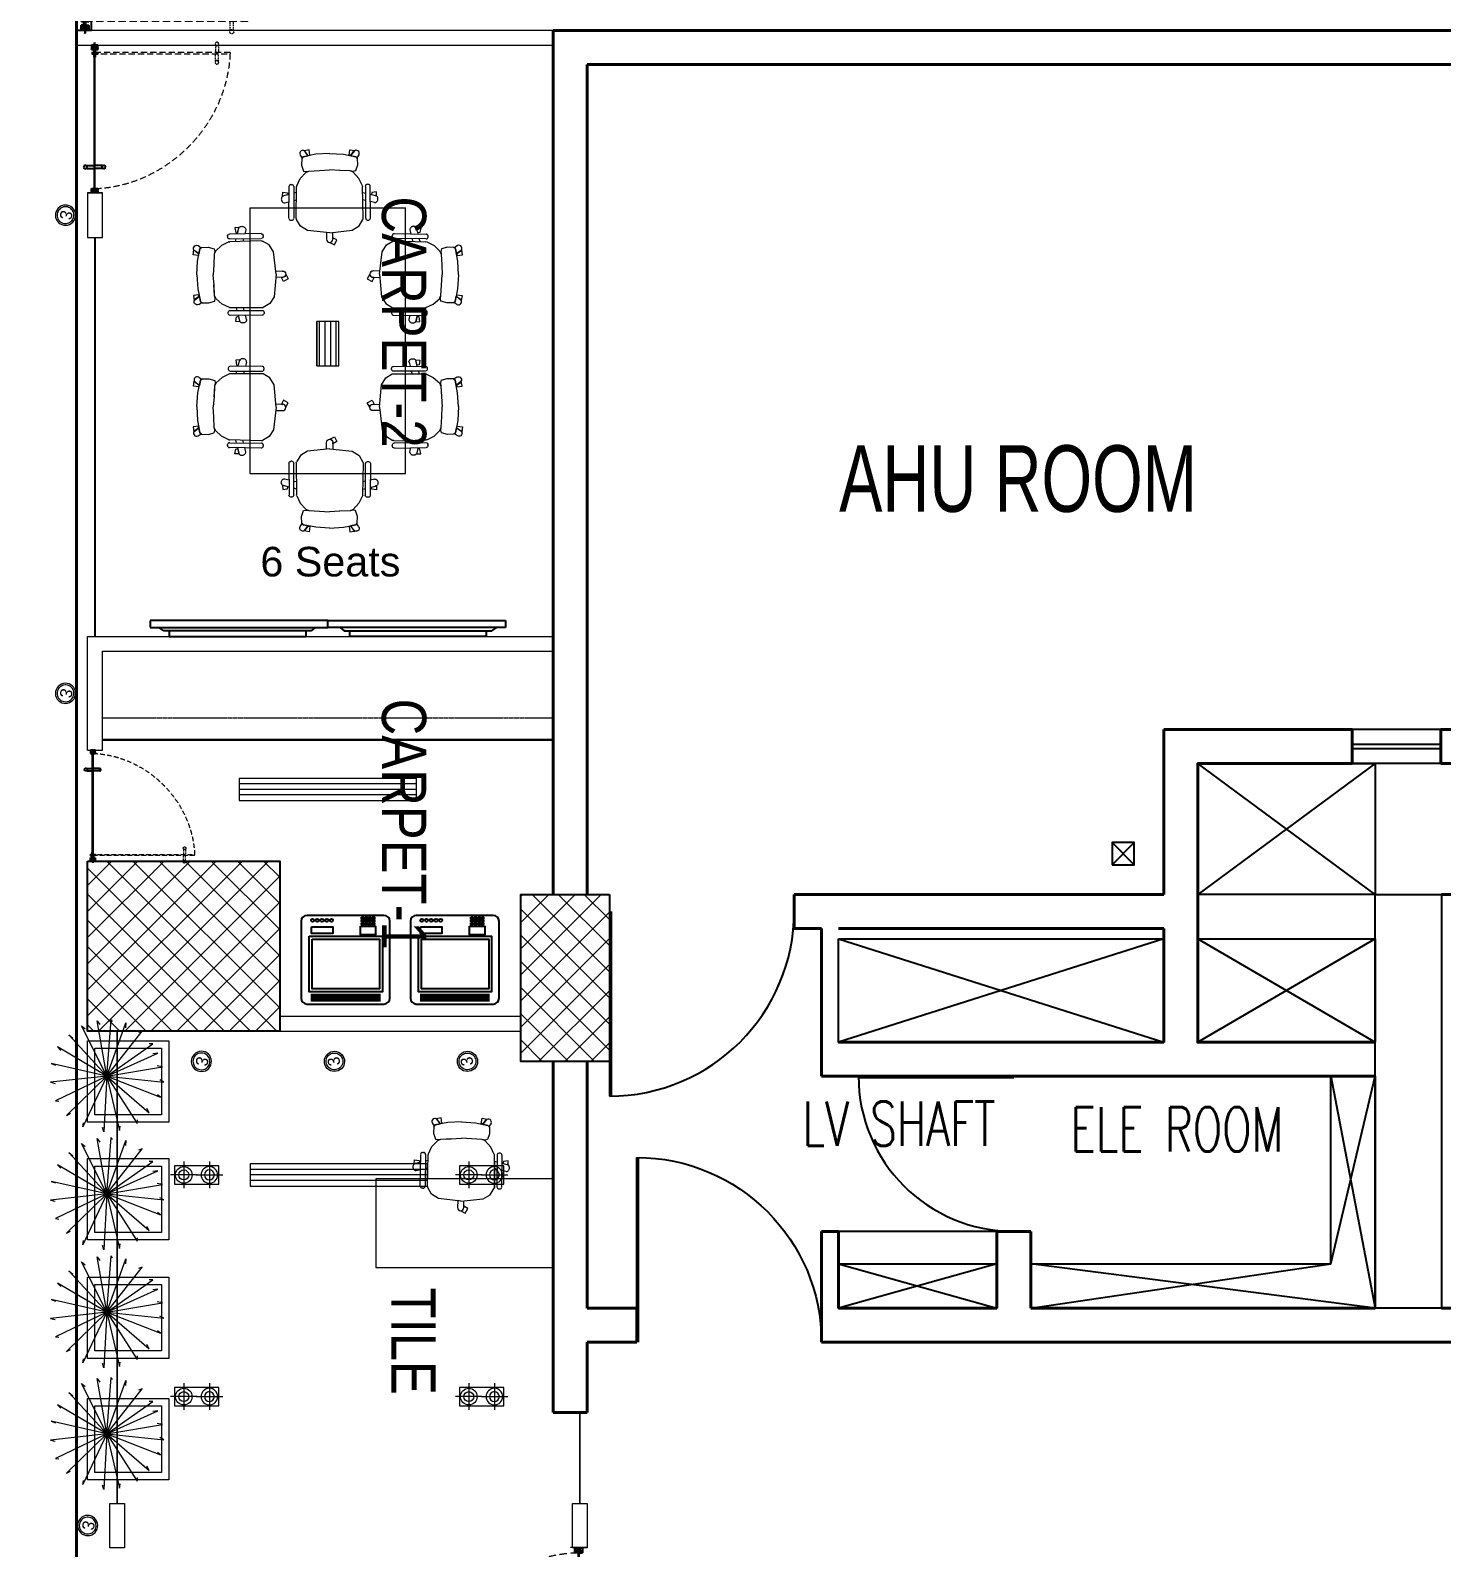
# Model space of a CAD drawing. Header units: millimetres. Extents: x 363738 to 753707, y -231656 to 1353648.
# Drawn here: x 363738 to 373285, y 1330856 to 1341121 of the extents above; entities that cross this region are included whole.
import ezdxf

# ---------------------------------------------------------------- set-up
doc = ezdxf.new("R2010")
doc.units = ezdxf.units.MM
doc.header["$LTSCALE"] = 35
doc.header["$MEASUREMENT"] = 0
doc.linetypes.add('DASHED2', pattern=[0.375, 0.25, -0.125])
doc.linetypes.add('HIDDEN', pattern=[0.375, 0.25, -0.125])
for name, color, linetype in [('2', 7, 'Continuous'), ('A-COLS', 4, 'Continuous'), ('A-DOOR', 7, 'Continuous'), ('A-SHAFT', 1, 'Continuous'), ('A-TEXT-600', 7, 'Continuous'), ('A_Louvers', 16, 'Continuous'), ('AV', 3, 'Continuous'), ('LINE', 4, 'Continuous'), ('NAREA', 220, 'Continuous'), ('NAREAOFF', 230, 'Continuous')]:
    doc.layers.add(name, color=color, linetype=linetype)
for name, color, linetype, lineweight in [('A-WALL', 7, 'Continuous', 40), ('ac grill', 6, 'Continuous', 15), ('COL HATCH', 8, 'Continuous', 13), ('DIM', 221, 'Continuous', 9), ('FINISH - WALLPAPER', 230, 'Continuous', 5), ('FLOORING', 116, 'Continuous', 5), ('I-Case', 5, 'Continuous', 30), ('I-Case-Ovhd', 6, 'DASHED2', 15), ('I-CEIL-light', 150, 'Continuous', 0), ('I-Door', 30, 'Continuous', 15), ('I-Furn-Cust', 1, 'Continuous', 25), ('I-Furn-Modl', 1, 'Continuous', 5), ('I-Part-Glaz', 6, 'Continuous', 20), ('I-Part-Gyps', 5, 'Continuous', 15), ('LIGHTS', 150, 'Continuous', 0), ('tree', 92, 'Continuous', 5)]:
    doc.layers.add(name, color=color, linetype=linetype, lineweight=lineweight)
doc.styles.add('300_simplex', font='simplex.shx', dxfattribs={"width": 0.7, "height": 300})
doc.styles.add('450_arial', font='ARIALUNI.TTF', dxfattribs={"width": 0.7, "height": 48})
doc.styles.add('dim-verdana', font='arial.ttf', dxfattribs={"height": 130})
doc.styles.add('Style-Arial', font='arial.ttf')
pattern_1 = [(45, (355874.95, 1326026.37), (-88.3883, 88.3883), []), (135, (355874.95, 1326026.37), (-88.3883, -88.3883), [])]

# ---------------------------------------------------------------- blocks, each defined once
blk = doc.blocks.new('DOOR')
for p, q in [((-0.01, 0), (-0.01, 0.9999)), ((0, 0), (0, 1))]:
    blk.add_line(p, q)
blk.add_arc((0, 0), 1, 90, 180)
blk = doc.blocks.new('chair')
for p, q in [((-13643, 72166), (-13543, 72281)), ((-13543, 72281), (-13492, 72303)), ((-13492, 72303), (-13441, 72299)), ((-13434, 72297), (-13259, 72170)), ((-13427, 72327), (-13423, 72333)), ((-13248, 72185), (-13423, 72309)), ((-13404, 72336), (-13229, 72211)), ((-13303, 72298), (-13313, 72271)), ((-13273, 72243), (-13260, 72278)), ((-13270, 72249), (-13257, 72284)), ((-13235, 72267), (-13258, 72244)), ((-13257, 72284), (-13235, 72267)), ((-13697, 72203), (-13728, 72188)), ((-13728, 72188), (-13711, 72155)), ((-13643, 72166), (-13717, 72033)), ((-13711, 72155), (-13684, 72169)), ((-13691, 72175), (-13654, 72148)), ((-13684, 72169), (-13691, 72175)), ((-13629, 72182), (-13666, 72209)), ((-13643, 72166), (-13629, 72182)), ((-13325, 72239), (-13332, 72223)), ((-13291, 72193), (-13285, 72211)), ((-13258, 72244), (-13270, 72249)), ((-13255, 72166), (-13228, 72118)), ((-13226, 72193), (-13230, 72188)), ((-13228, 72118), (-13217, 72063)), ((-13217, 72063), (-13221, 72041)), ((-13200, 72071), (-13213, 72058)), ((-13160, 72058), (-13200, 72071)), ((-13717, 72033), (-13720, 71978)), ((-13720, 71978), (-13699, 71931)), ((-13259, 71981), (-13295, 71922)), ((-13221, 72041), (-13259, 71981)), ((-13221, 72041), (-13259, 71980)), ((-13213, 72058), (-13221, 72041)), ((-13124, 72031), (-13160, 72058)), ((-13155, 71938), (-13120, 72017)), ((-13131, 71985), (-13137, 71974)), ((-13137, 71974), (-13105, 71957)), ((-13120, 72017), (-13134, 71985)), ((-13134, 71985), (-13100, 71985)), ((-13090, 71988), (-13131, 71985)), ((-13120, 72017), (-13124, 72031)), ((-13123, 72027), (-13120, 72017)), ((-13098, 72027), (-13123, 72027)), ((-13105, 71957), (-13090, 71988)), ((-13721, 71908), (-13725, 71902)), ((-13721, 71884), (-13545, 71761)), ((-13526, 71788), (-13703, 71911)), ((-13695, 71926), (-13516, 71804)), ((-13381, 71812), (-13337, 71869)), ((-13381, 71812), (-13338, 71868)), ((-13338, 71868), (-13295, 71922)), ((-13204, 71859), (-13263, 71785)), ((-13204, 71859), (-13155, 71938)), ((-13651, 71801), (-13629, 71820)), ((-13594, 71787), (-13622, 71763)), ((-13622, 71763), (-13599, 71748)), ((-13589, 71792), (-13617, 71768)), ((-13604, 71842), (-13590, 71854)), ((-13599, 71748), (-13585, 71777)), ((-13585, 71777), (-13594, 71787)), ((-13549, 71826), (-13563, 71814)), ((-13526, 71765), (-13522, 71770)), ((-13511, 71802), (-13457, 71793)), ((-13457, 71793), (-13401, 71800)), ((-13403, 71782), (-13395, 71798)), ((-13377, 71749), (-13403, 71782)), ((-13401, 71800), (-13381, 71812)), ((-13395, 71798), (-13381, 71812)), ((-13263, 71785), (-13325, 71725)), ((-13298, 71747), (-13290, 71756)), ((-13290, 71756), (-13263, 71731)), ((-13340, 71724), (-13377, 71749)), ((-13325, 71725), (-13340, 71724)), ((-13335, 71724), (-13325, 71725)), ((-13327, 71701), (-13335, 71724)), ((-13325, 71725), (-13299, 71750)), ((-13299, 71750), (-13287, 71717)), ((-13287, 71707), (-13298, 71747)), ((-13263, 71731), (-13287, 71707))]:
    blk.add_line(p, q)
for centre, major_axis, start_param, end_param in [((-13442, 72286), (7.5, 10.6), -0.012921, 0.531899), ((-13416, 72320), (7.5, 10.6), 1.565209, 3.136006), ((-13412, 72325), (7.5, 10.6), -0.005587, 1.565209), ((-13288, 72289), (10.1, 14.3), 1.201743, 1.645459), ((-13285, 72286), (12.4, 17.7), 0.815486, 1.200775), ((-13284, 72281), (15.2, 21.7), 0.481395, 0.818479), ((-13285, 72279), (23.7, -16.6), 1.738929, 2.05604), ((-13284, 72280), (15.8, 22.5), -0.156165, 0.172017), ((-13281, 72283), (13.3, 18.9), -0.52179, -0.152727), ((-13277, 72285), (10.6, 15.1), -0.949213, -0.52118), ((-13274, 72285), (9.3, 13.2), -1.422625, -0.95479), ((-13679, 72192), (21, 3.5), 0.780033, 3.919296), ((-13679, 72192), (12.3, 17.5), 1.644168, 3.126312), ((-13267, 72160), (7.5, 10.6), -0.44913, -0.012921), ((-13240, 72195), (7.5, 10.6), 3.136006, 4.706802), ((-13236, 72201), (7.5, 10.6), 4.706802, 6.277598), ((-13101, 72006), (14.2, 16), 3.920326, 6.880528), ((-13714, 71895), (7.5, 10.6), 1.576387, 3.147184), ((-13710, 71900), (7.5, 10.6), 0.005591, 1.576387), ((-13687, 71936), (7.5, 10.6), 2.609698, 3.154518), ((-13638, 71790), (10.1, 14.3), 1.496138, 1.939853), ((-13634, 71789), (12.4, 17.7), 1.940821, 2.326111), ((-13629, 71790), (15.2, 21.7), 2.323118, 2.660202), ((-13627, 71791), (16.6, 23.7), 2.656353, 2.973464), ((-13628, 71790), (15.8, 22.5), 2.96958, 3.297761), ((-13629, 71786), (13.3, 18.9), 3.294324, 3.663387), ((-13630, 71781), (10.6, 15.1), 3.662777, 4.090809), ((-13629, 71779), (9.3, 13.2), 4.096387, 4.564221), ((-13537, 71772), (7.5, 10.6), 3.147184, 4.71798), ((-13533, 71778), (7.5, 10.6), -1.565205, 0.005591), ((-13509, 71814), (10.6, -7.5), 4.725314, 5.161523), ((-13308, 71711), (12.3, 17.5), 2.659528, 5.61973)]:
    blk.add_ellipse(centre, major_axis=major_axis, ratio=1, start_param=start_param, end_param=end_param)
blk = doc.blocks.new('A$C10EA03AB')
at = {"layer": 'I-Furn-Modl'}
blk.add_lwpolyline([(1012, 600), (412, 600), (412, 1800), (1012, 1800)], close=True, dxfattribs=at)
at = {"layer": 'I-Furn-Modl', "xscale": -1, "rotation": 325.5279806636878}
blk.add_blockref('chair', (-51532, -50547), dxfattribs=at)
blk = doc.blocks.new('DFSDFB')
at = {"color": 3, "elevation": -240.1}
for points in [[(-372039.8, -46680.2), (-372039.8, -46732.9)], [(-372019.8, -46680.2), (-372019.8, -46732.9)]]:
    blk.add_lwpolyline(points, dxfattribs=at)
at = {"color": 3}
blk.add_circle((-372029.8, -46672.7, -240.1), 12.5, dxfattribs=at)
blk = doc.blocks.new('FGBFGB')
at = {"layer": 'DIM'}
blk.add_hatch(color=256, dxfattribs=at).paths.add_polyline_path([(-372034.9, -46742.9), (-372024.9, -46742.9), (-372024.9, -46732.9), (-372034.9, -46732.9)])
at = {"color": 3, "elevation": -240.1}
for points in [[(-372034.9, -46732.9), (-372034.9, -46742.9)], [(-372024.9, -46732.9), (-372024.9, -46742.9)]]:
    blk.add_lwpolyline(points, dxfattribs=at)
at = {"layer": 'LINE', "color": 4}
blk.add_blockref('DFSDFB', (0, 0), dxfattribs=at)
at = {"layer": 'LINE', "color": 4, "xscale": -1, "rotation": 180}
blk.add_blockref('DFSDFB', (0, -93475.8), dxfattribs=at)
blk = doc.blocks.new('A$C13574F4D')
at = {"layer": '2', "color": 6, "linetype": 'Continuous'}
for p, q in [((1.6, 4.7), (0, 5)), ((0, 5), (0, 0)), ((1.2, 1.2), (1.2, 3.6)), ((1.2, 3.6), (1.8, 3.5)), ((22.5, 1.2), (1.2, 1.2)), ((3.2, 6.3), (1.6, 4.7)), ((1.8, 3.5), (3.9, 5.6)), ((2.8, 7), (3.1, 6.5)), ((3.1, 6.5), (3.2, 6.3)), ((3.9, 7), (3.6, 7.5)), ((4.1, 6.8), (3.9, 7)), ((22.5, 1.2), (43.8, 1.2)), ((40.9, 6.8), (41.1, 7)), ((41.1, 7), (41.4, 7.5)), ((43.2, 3.5), (41.1, 5.6)), ((41.9, 6.5), (41.8, 6.3)), ((41.8, 6.3), (43.4, 4.7)), ((42.2, 7), (41.9, 6.5)), ((43.8, 3.6), (43.2, 3.5)), ((43.4, 4.7), (45, 5)), ((43.8, 1.2), (43.8, 3.6)), ((45, 5), (45, 0)), ((0, 0), (45, 0))]:
    blk.add_line(p, q, dxfattribs=at)
for centre, radius, start, end in [((3.2, 7.3), 0.5, 29.99888, 210.00029), ((3.2, 6.3), 1, 315.001, 29.99958), ((41.8, 6.3), 1, 149.99973, 225), ((41.8, 7.3), 0.5, 330.00111, 149.99972)]:
    blk.add_arc(centre, radius, start, end, dxfattribs=at)
blk = doc.blocks.new('dhshfh')
at = {"color": 7, "linetype": 'Continuous'}
for p, q in [((-0.3, -6.4, 0), (1.7, -5.4, 0)), ((-0.3, -6.4, 0), (1.7, -7.4, 0)), ((41, -5.4, 0), (1.7, -5.4, 0)), ((41, -7.4, 0), (1.7, -7.4, 0)), ((5.5, -7.4, 0), (3.6, -5.4, 0)), ((6.5, -7.4, 0), (4.6, -5.4, 0)), ((6.5, -7.4, 0), (4.6, -5.4, 0)), ((7.5, -7.4, 0), (5.6, -5.4, 0)), ((8.5, -7.4, 0), (6.6, -5.4, 0)), ((9.5, -7.4, 0), (7.6, -5.4, 0)), ((10.5, -7.4, 0), (8.6, -5.4, 0)), ((11.5, -7.4, 0), (9.6, -5.4, 0)), ((12.5, -7.4, 0), (10.6, -5.4, 0)), ((13.5, -7.4, 0), (11.6, -5.4, 0)), ((14.5, -7.4, 0), (12.6, -5.4, 0)), ((15.5, -7.4, 0), (13.6, -5.4, 0)), ((16.5, -7.4, 0), (14.6, -5.4, 0)), ((17.5, -7.4, 0), (15.6, -5.4, 0)), ((17.5, -7.4, 0), (15.6, -5.4, 0)), ((18.5, -7.4, 0), (16.6, -5.4, 0)), ((19.5, -7.4, 0), (17.6, -5.4, 0)), ((20.5, -7.4, 0), (18.6, -5.4, 0)), ((21.5, -7.4, 0), (19.6, -5.4, 0)), ((22.5, -7.4, 0), (20.6, -5.4, 0)), ((23.5, -7.4, 0), (21.6, -5.4, 0)), ((24.5, -7.4, 0), (22.6, -5.4, 0)), ((25.5, -7.4, 0), (23.6, -5.4, 0)), ((26.5, -7.4, 0), (24.6, -5.4, 0)), ((27.5, -7.4, 0), (25.6, -5.4, 0)), ((28.5, -7.4, 0), (26.6, -5.4, 0)), ((29.5, -7.4, 0), (27.6, -5.4, 0)), ((30.5, -7.4, 0), (28.6, -5.4, 0)), ((31.5, -7.4, 0), (29.6, -5.4, 0)), ((32.5, -7.4, 0), (30.6, -5.4, 0)), ((33.5, -7.4, 0), (31.6, -5.4, 0)), ((34.5, -7.4, 0), (32.6, -5.4, 0)), ((35.5, -7.4, 0), (33.6, -5.4, 0)), ((36.5, -7.4, 0), (34.6, -5.4, 0)), ((37.5, -7.4, 0), (35.6, -5.4, 0)), ((38.5, -7.4, 0), (36.6, -5.4, 0)), ((39.5, -7.4, 0), (37.6, -5.4, 0)), ((40.5, -7.4, 0), (38.6, -5.4, 0)), ((41, -5.4, 0), (41, -3.4, 0)), ((42.3, -3.4, 0), (41, -3.4, 0)), ((41, -9.4, 0), (41, -7.4, 0)), ((42.3, -9.4, 0), (41, -9.4, 0)), ((43.3, -8.4, 0), (43.3, -4.4, 0))]:
    blk.add_line(p, q, dxfattribs=at)
for centre, start, end in [((42.3, -4.4, 0), 0, 90), ((42.3, -8.4, 0), 270, 0)]:
    blk.add_arc(centre, 1, start, end, dxfattribs=at)
blk = doc.blocks.new('A$C4B1B412E')
at = {"layer": 'LINE'}
h = blk.add_hatch(dxfattribs=at)
h.set_pattern_fill('ANSI31', color=25, scale=0.2, angle=-90, style=0)
h.set_pattern_definition([(225, (19616.511, 13176.13184), (-0.449012806, 0.449012806), [])])
h.paths.add_polyline_path([(-437.2, 326.7), (-437.2, 342), (-437.2, 347.2), (-449.4, 347.2), (-449.4, 326.7)])
h = blk.add_hatch(dxfattribs=at)
h.set_pattern_fill('ANSI31', color=25, scale=0.2, angle=-90, style=0)
h.set_pattern_definition([(135, (19616.511, -13530.6771), (-0.449012806, -0.449012806), [])])
h.paths.add_polyline_path([(-437.2, -681.3), (-437.2, -696.6), (-437.2, -701.7), (-449.4, -701.7), (-449.4, -681.3)])
at = {"color": 8, "linetype": 'HIDDEN', "ltscale": 5}
for p, q in [((-1408.6, 295.6, 0), (-424.2, 295.6, 0)), ((-424.2, 285.7, 0), (-1408.6, 285.7, 0)), ((-424.2, 298.5, 0), (-471.5, 298.5, 0)), ((-471.5, 298.5, 0), (-471.5, 295.6, 0)), ((-471.5, 295.6, 0), (-424.2, 295.6, 0)), ((-471.5, 282.8, 0), (-471.5, 285.7, 0)), ((-471.5, 285.7, 0), (-424.2, 285.7, 0)), ((-424.2, 282.8, 0), (-471.5, 282.8, 0)), ((-424.2, 298.5, 0), (-424.2, 282.8, 0))]:
    blk.add_line(p, q, dxfattribs=at)
at = {"color": 8, "linetype": 'HIDDEN'}
for p, q in [((-1318.5, 295.6, 0), (-1318.5, 285.6, 0)), ((-1308.5, 295.6, 0), (-1308.5, 285.6, 0))]:
    blk.add_line(p, q, dxfattribs=at)
at = {"color": 5, "ltscale": 5}
for p, q in [((-452.3, 310.5, 0), (-452.3, 263.3, 0)), ((-452.3, 310.5, 0), (-436.6, 310.5, 0)), ((-449.4, -671.1, 0), (-449.4, 310.5, 0)), ((-449.4, 263.3, 0), (-449.4, 310.5, 0)), ((-439.6, 310.5, 0), (-439.6, -671.1, 0)), ((-439.6, 263.3, 0), (-439.6, 310.5, 0)), ((-436.6, 310.5, 0), (-436.6, 263.3, 0)), ((-452.3, 263.3, 0), (-449.4, 263.3, 0)), ((-436.6, 263.3, 0), (-439.6, 263.3, 0))]:
    blk.add_line(p, q, dxfattribs=at)
at = {"color": 8, "linetype": 'HIDDEN', "ltscale": 5, "elevation": 0}
blk.add_lwpolyline([(-1408.6, 295.6), (-1408.6, 285.7)], dxfattribs=at)
at = {"color": 8, "linetype": 'HIDDEN', "elevation": 0}
for points in [[(-1323.7, 348.3), (-1323.7, 295.5)], [(-1323.7, 232.9), (-1323.7, 285.6)], [(-1303.7, 348.3), (-1303.7, 295.5)], [(-1303.7, 232.9), (-1303.7, 285.6)]]:
    blk.add_lwpolyline(points, dxfattribs=at)
at = {"color": 5, "ltscale": 5, "elevation": 0}
blk.add_lwpolyline([(-449.4, -671.1), (-439.6, -671.1)], dxfattribs=at)
at = {"color": 8, "linetype": 'HIDDEN'}
for centre in [(-1313.7, 355.8, 0), (-1313.7, 225.4, 0)]:
    blk.add_circle(centre, 12.5, dxfattribs=at)
at = {"color": 252, "linetype": 'HIDDEN', "ltscale": 5, "extrusion": (-3.33482e-11, -6.26733e-09, -1)}
blk.add_ellipse((-510.4, 227.4, 0), major_axis=(-667.5, 668.4, 0), ratio=0.900623, start_param=3.910619, end_param=5.509863, dxfattribs=at)
at = {"color": 5, "ltscale": 5, "extrusion": (-3.33482e-11, -6.26733e-09, -1)}
blk.add_ellipse((-444.3, 290.5, 0), major_axis=(2.8, 2.8, 0), ratio=1, start_param=3.141593, end_param=9.424778, dxfattribs=at)
at = {"color": 8, "linetype": 'HIDDEN', "ltscale": 5, "extrusion": (-6.26733e-09, 3.33482e-11, -1)}
blk.add_ellipse((-444.3, 290.5, 0), major_axis=(2.8, -2.8, 0), ratio=1, start_param=3.141593, end_param=9.424778, dxfattribs=at)
at = {"layer": '2', "color": 6, "linetype": 'Continuous'}
for p, q in [((-467, 347.7, 0), (-454.2, 347.7, 0)), ((-467, 329.5, 0), (-467, 347.7, 0)), ((-465.3, 329.8, 0), (-467, 329.5, 0)), ((-465.1, 329.4, 0), (-467, 329.4, 0)), ((-467, 329.4, 0), (-467, 326.2, 0)), ((-467, 324.7, 0), (-467, 326.2, 0)), ((-467, 321.5, 0), (-467, 324.7, 0)), ((-465.1, 321.5, 0), (-467, 321.5, 0)), ((-465.8, 332.3, 0), (-465.8, 345.7, 0)), ((-462.5, 328.7, 0), (-465.5, 331.7, 0)), ((-463.8, 328.2, 0), (-465.3, 329.8, 0)), ((-464.2, 328.6, 0), (-465.1, 329.4, 0)), ((-464.2, 322.4, 0), (-465.1, 321.5, 0)), ((-465, 346.5, 0), (-460.9, 346.5, 0)), ((-464.5, 326.8, 0), (-464.1, 327.6, 0)), ((-464.5, 324.1, 0), (-464.1, 323.4, 0)), ((-464.2, 327.4, 0), (-463.8, 328.2, 0)), ((-452.2, 326.2, 0), (-464.2, 326.2, 0)), ((-452.2, 324.7, 0), (-464.2, 324.7, 0)), ((-463.2, 326.8, 0), (-462.5, 328.1, 0)), ((-460.3, 346.5, 0), (-457.5, 346.5, 0)), ((-456.6, 344.8, 0), (-456.7, 345.8, 0)), ((-455.4, 326.8, 0), (-456.6, 344.8, 0)), ((-455.2, 342.3, 0), (-454.2, 327.5, 0)), ((-452.6, 326.3, 0), (-454.9, 326.3, 0)), ((-454.2, 347.7, 0), (-454.2, 345.2, 0)), ((-454.2, 345.2, 0), (-453, 345.2, 0)), ((-452.6, 342.7, 0), (-454.2, 343.2, 0)), ((-454.2, 327.5, 0), (-452.6, 327.5, 0)), ((-453.7, 328.2, 0), (-452.2, 327.6, 0)), ((-453.7, 322.8, 0), (-452.2, 323.3, 0)), ((-450.6, 329.4, 0), (-453.5, 329.4, 0)), ((-450.6, 321.5, 0), (-453.5, 321.5, 0)), ((-453, 345.2, 0), (-452, 343.5, 0)), ((-452.2, 327.6, 0), (-452.2, 326.2, 0)), ((-452.2, 323.3, 0), (-452.2, 324.7, 0)), ((-450.6, 328.1, 0), (-450.6, 329.4, 0)), ((-450.6, 326.2, 0), (-450.6, 327.5, 0)), ((-444.8, 326.2, 0), (-450.6, 326.2, 0)), ((-450.6, 324.7, 0), (-450.6, 321.5, 0)), ((-438.4, 324.7, 0), (-450.6, 324.7, 0)), ((-444.5, 325.9, 0), (-444.8, 326.2, 0)), ((-444.2, 326.2, 0), (-444.5, 325.9, 0)), ((-424.3, 326.2, 0), (-444.2, 326.2, 0)), ((-438.4, 321.5, 0), (-438.4, 324.7, 0)), ((-435.4, 321.5, 0), (-438.4, 321.5, 0)), ((-436.8, 343.5, 0), (-435.8, 345.2, 0)), ((-424.8, 324.7, 0), (-436.8, 324.7, 0)), ((-436.8, 324.7, 0), (-436.8, 323.3, 0)), ((-436.8, 323.3, 0), (-435.2, 322.8, 0)), ((-433.7, 343.4, 0), (-436.3, 342.7, 0)), ((-435.8, 345.2, 0), (-434.7, 345.2, 0)), ((-434.7, 345.2, 0), (-434.7, 347.7, 0)), ((-434.7, 347.7, 0), (-422, 347.7, 0)), ((-433.1, 344.2, 0), (-433.1, 345.4, 0)), ((-432.3, 346.2, 0), (-424.3, 346.2, 0)), ((-424.9, 323.4, 0), (-424.4, 324.1, 0)), ((-423.9, 321.5, 0), (-424.7, 322.4, 0)), ((-423.5, 321.5, 0), (-423.9, 321.5, 0)), ((-423.5, 345.4, 0), (-423.5, 327, 0)), ((-422, 321.5, 0), (-423.5, 321.5, 0)), ((-422, 347.7, 0), (-422, 321.5, 0)), ((-465.1, -676.1, 0), (-467, -676.1, 0)), ((-467, -676.1, 0), (-467, -679.3, 0)), ((-467, -679.3, 0), (-467, -680.8, 0)), ((-467, -684, 0), (-467, -680.8, 0)), ((-465.1, -684, 0), (-467, -684, 0)), ((-465.3, -684.3, 0), (-467, -684.1, 0)), ((-467, -684.1, 0), (-467, -702.3, 0)), ((-467, -702.3, 0), (-454.2, -702.3, 0)), ((-465.8, -686.8, 0), (-465.8, -700.3, 0)), ((-462.5, -683.2, 0), (-465.5, -686.2, 0)), ((-463.8, -682.8, 0), (-465.3, -684.3, 0)), ((-464.2, -676.9, 0), (-465.1, -676.1, 0)), ((-464.2, -683.1, 0), (-465.1, -684, 0)), ((-465, -701.1, 0), (-460.9, -701.1, 0)), ((-464.5, -678.7, 0), (-464.1, -677.9, 0)), ((-464.5, -681.4, 0), (-464.1, -682.1, 0)), ((-452.2, -679.3, 0), (-464.2, -679.3, 0)), ((-452.2, -680.8, 0), (-464.2, -680.8, 0)), ((-464.2, -682, 0), (-463.8, -682.8, 0)), ((-463.2, -681.4, 0), (-462.5, -682.6, 0)), ((-460.3, -701.1, 0), (-457.5, -701.1, 0)), ((-456.6, -699.4, 0), (-456.7, -700.3, 0)), ((-455.4, -681.3, 0), (-456.6, -699.4, 0)), ((-455.2, -696.9, 0), (-454.2, -682.1, 0)), ((-452.6, -680.9, 0), (-454.9, -680.9, 0)), ((-454.2, -682.1, 0), (-452.6, -682.1, 0)), ((-452.6, -697.3, 0), (-454.2, -697.7, 0)), ((-454.2, -702.3, 0), (-454.2, -699.8, 0)), ((-454.2, -699.8, 0), (-453, -699.8, 0)), ((-453.7, -677.3, 0), (-452.2, -677.9, 0)), ((-453.7, -682.7, 0), (-452.2, -682.2, 0)), ((-450.6, -676.1, 0), (-453.5, -676.1, 0)), ((-450.6, -684, 0), (-453.5, -684, 0)), ((-453, -699.8, 0), (-452, -698, 0)), ((-452.2, -677.9, 0), (-452.2, -679.3, 0)), ((-452.2, -682.2, 0), (-452.2, -680.8, 0)), ((-450.6, -679.3, 0), (-450.6, -676.1, 0)), ((-438.4, -679.3, 0), (-450.6, -679.3, 0)), ((-444.8, -680.8, 0), (-450.6, -680.8, 0)), ((-450.6, -680.8, 0), (-450.6, -682.1, 0)), ((-450.6, -682.7, 0), (-450.6, -684, 0)), ((-444.5, -680.5, 0), (-444.8, -680.8, 0)), ((-444.2, -680.8, 0), (-444.5, -680.5, 0)), ((-424.3, -680.8, 0), (-444.2, -680.8, 0)), ((-435.4, -676.1, 0), (-438.4, -676.1, 0)), ((-438.4, -676.1, 0), (-438.4, -679.3, 0)), ((-436.8, -677.9, 0), (-435.2, -677.3, 0)), ((-436.8, -679.3, 0), (-436.8, -677.9, 0)), ((-424.8, -679.3, 0), (-436.8, -679.3, 0)), ((-436.8, -698, 0), (-435.8, -699.8, 0)), ((-433.7, -698, 0), (-436.3, -697.3, 0)), ((-435.8, -699.8, 0), (-434.7, -699.8, 0)), ((-434.7, -699.8, 0), (-434.7, -702.3, 0)), ((-434.7, -702.3, 0), (-422, -702.3, 0)), ((-433.1, -698.8, 0), (-433.1, -700, 0)), ((-432.3, -700.8, 0), (-424.3, -700.8, 0)), ((-424.9, -677.9, 0), (-424.4, -678.7, 0)), ((-423.9, -676.1, 0), (-424.7, -676.9, 0)), ((-423.5, -676.1, 0), (-423.9, -676.1, 0)), ((-422, -676.1, 0), (-423.5, -676.1, 0)), ((-423.5, -700, 0), (-423.5, -681.6, 0)), ((-422, -702.3, 0), (-422, -676.1, 0))]:
    blk.add_line(p, q, dxfattribs=at)
for centre, radius, start, end in [((-465, 345.7, 0), 0.8, 90, 180.00001), ((-465, 332.3, 0), 0.8, 180.00002, 225.00001), ((-464.2, 326.6, 0), 0.4, 149.99996, 270), ((-464.2, 324.3, 0), 0.4, 90, 210.00004), ((-463.7, 327.1, 0), 0.6, 150.00003, 330.00021), ((-464.8, 328, 0), 0.801, 329.99939, 45.00052), ((-464.8, 323, 0), 0.801, 314.99947, 30.00061), ((-462.9, 328.3, 0), 0.5, 330.00004, 45.00004), ((-460.6, 346.5, 0), 0.3, 180.00001, 0), ((-457.5, 345.7, 0), 0.8, 3.81052, 90), ((-454.9, 326.8, 0), 0.5, 183.81438, 270), ((-454.4, 342.4, 0), 0.8, 75.00001, 183.81411), ((-453.5, 328.8, 0), 0.65, 89.99997, 251.07546), ((-453.5, 322.2, 0), 0.65, 108.92454, 270.00003), ((-452.5, 343.2, 0), 0.5, 254.99995, 30.00015), ((-452.6, 326.9, 0), 0.6, 270.00006, 90), ((-450.6, 327.8, 0), 0.3, 270, 90), ((-436.4, 343.2, 0), 0.5, 149.99989, 285), ((-435.4, 322.2, 0), 0.65, 270, 71.07535), ((-433.9, 344.2, 0), 0.8, 285.00003, 0), ((-432.3, 345.4, 0), 0.8, 90, 179.99989), ((-424.2, 323, 0), 0.8, 149.99996, 225.0002), ((-424.8, 324.3, 0), 0.4, 330.00007, 90.00001), ((-424.3, 345.4, 0), 0.8, 0.00011, 90), ((-424.3, 327, 0), 0.8, 270, 0), ((-465, -686.8, 0), 0.8, 134.99999, 179.99998), ((-465, -700.3, 0), 0.8, 179.99999, 270), ((-464.2, -678.9, 0), 0.4, 149.99996, 270), ((-464.2, -681.2, 0), 0.4, 90, 210.00004), ((-463.7, -681.7, 0), 0.6, 29.99979, 209.99997), ((-464.8, -677.5, 0), 0.801, 329.99939, 45.00053), ((-464.8, -682.5, 0), 0.801, 314.99948, 30.00061), ((-462.9, -682.9, 0), 0.5, 314.99996, 29.99996), ((-460.6, -701.1, 0), 0.3, 0, 179.99999), ((-457.5, -700.3, 0), 0.8, 270, 356.18948), ((-454.9, -681.4, 0), 0.5, 90, 176.18562), ((-454.4, -696.9, 0), 0.8, 176.18589, 284.99999), ((-453.5, -676.7, 0), 0.65, 89.99997, 251.07546), ((-453.5, -683.3, 0), 0.65, 108.92454, 270.00003), ((-452.6, -681.5, 0), 0.6, 270, 89.99994), ((-452.5, -697.8, 0), 0.5, 329.99985, 105.00005), ((-450.6, -682.4, 0), 0.3, 270, 90), ((-436.4, -697.8, 0), 0.5, 75, 210.00011), ((-435.4, -676.7, 0), 0.65, 288.92465, 90), ((-433.9, -698.8, 0), 0.8, 0, 74.99997), ((-432.3, -700, 0), 0.8, 180.00011, 270), ((-424.2, -677.5, 0), 0.8, 134.9998, 210.00004), ((-424.8, -678.9, 0), 0.4, 269.99999, 29.99993), ((-424.3, -681.6, 0), 0.8, 0, 90), ((-424.3, -700, 0), 0.8, 270, 359.99989)]:
    blk.add_arc(centre, radius, start, end, dxfattribs=at)
at = {"layer": 'I-Part-Gyps', "lineweight": 15}
for p, q in [((-394.5, 347.7, 0), (-494.5, 347.7, 0)), ((-394.5, -702.3, 0), (-494.5, -702.3, 0)), ((-394.5, -702.3, 0), (-494.5, -702.3, 0))]:
    blk.add_line(p, q, dxfattribs=at)
at = {"layer": 'LINE', "color": 25, "elevation": 0}
for points in [[(-449.4, 326.7), (-449.4, 347.2), (-437.2, 347.2), (-437.2, 342), (-437.2, 342), (-437.2, 326.7)], [(-449.4, -681.3), (-449.4, -701.7), (-437.2, -701.7), (-437.2, -696.6), (-437.2, -696.6), (-437.2, -681.3)]]:
    blk.add_lwpolyline(points, close=True, dxfattribs=at)
at = {"layer": 'LINE', "color": 4, "rotation": 270}
blk.add_blockref('dhshfh', (-438, 365.7, 0), dxfattribs=at)
at = {"layer": 'LINE', "color": 4, "extrusion": (0, 0, -1), "zscale": -1}
blk.add_blockref('A$C13574F4D', (422, 316.5, 0), dxfattribs=at)
at = {"layer": 'LINE', "color": 4, "extrusion": (0, 0, -1), "zscale": -1, "rotation": 270}
blk.add_blockref('FGBFGB', (47182.2, -372547.8, -240.1), dxfattribs=at)
at = {"layer": 'LINE', "color": 4, "extrusion": (0, 0, -1), "xscale": -1, "zscale": -1, "rotation": 180}
blk.add_blockref('A$C13574F4D', (422, -671.1, 0), dxfattribs=at)
blk = doc.blocks.new('PHOTOCOPIER')
h = blk.add_hatch()
h.set_pattern_fill('_USER', color=8, scale=10, style=0, pattern_type=0)
h.set_pattern_definition([(0, (625, 337.5), (0, 10), [])])
h.paths.add_polyline_path([(295, 82.5), (-292, 82.5), (-292, 22.5), (295, 22.5)])
for p, q in [((-375, 700), (-375, 50)), ((325, 750), (-325, 750)), ((375, 50), (375, 700)), ((-325, 0), (325, 0))]:
    blk.add_line(p, q)
at = {"color": 8}
for points in [[(-289, 654), (-108, 654), (-108, 598), (-289, 598)], [(126, 660), (253, 660), (253, 584), (126, 584)], [(135, 736), (154, 736), (154, 722), (135, 722)], [(135, 711), (154, 711), (154, 697), (135, 697)], [(135, 686), (154, 686), (154, 672), (135, 672)], [(165, 736), (184, 736), (184, 722), (165, 722)], [(165, 711), (184, 711), (184, 697), (165, 697)], [(165, 686), (184, 686), (184, 672), (165, 672)], [(195, 736), (214, 736), (214, 722), (195, 722)], [(195, 711), (214, 711), (214, 697), (195, 697)], [(195, 686), (214, 686), (214, 672), (195, 672)], [(225, 736), (244, 736), (244, 722), (225, 722)], [(225, 711), (244, 711), (244, 697), (225, 697)], [(225, 686), (244, 686), (244, 672), (225, 672)], [(-281, 550), (287, 550), (287, 129), (-281, 129)]]:
    blk.add_lwpolyline(points, close=True, dxfattribs=at)
blk.add_lwpolyline([(-306, 575), (312, 575), (312, 104), (-306, 104)], close=True)
for centre in [(-279, 708), (-239, 708), (-199, 708), (-159, 708), (-119, 708)]:
    blk.add_circle(centre, 12.5, dxfattribs=at)
for centre, start, end in [((-325, 700), 90, 180), ((325, 700), 0, 90), ((-325, 50), 180, 270), ((325, 50), 270, 0)]:
    blk.add_arc(centre, 50, start, end)
blk = doc.blocks.new('M-6')
at = {"layer": 'I-Furn-Modl', "linetype": 'Continuous', "ltscale": 0.001}
h = blk.add_hatch(dxfattribs=at)
h.set_pattern_fill('ANSI31', scale=300, angle=135, style=0)
h.set_pattern_definition([(180, (-52574.172, 35582.074), (-7e-15, -37.5), [])])
h.paths.add_polyline_path([(-15246, 65190), (-15246, 65340), (-14946, 65340), (-14946, 65190)])
for p, q in [((-16015, 64740), (-16015, 65790)), ((-14215, 65790), (-16015, 65790)), ((-14215, 65790), (-14215, 64740)), ((-15246, 65340), (-15246, 65190)), ((-14946, 65340), (-15246, 65340)), ((-14946, 65190), (-14946, 65340)), ((-15246, 65190), (-14946, 65190)), ((-14946, 65190), (-15246, 65190)), ((-14215, 64740), (-16015, 64740))]:
    blk.add_line(p, q, dxfattribs=at)
at = {"layer": 'I-Furn-Modl'}
for p, rotation in [((36207, 117708), 124.4720193369502), ((-68617, 116360), 215.226269463476), ((-66437, 12822), 304.4720193369216)]:
    blk.add_blockref('chair', p, dxfattribs=dict(at, rotation=rotation))
at = {"layer": 'I-Furn-Modl', "xscale": -1}
for p, rotation in [((-66437, 117708), 235.5279806631334), ((38387, 116360), 144.7737305364919), ((36207, 12822), 55.52798066303211)]:
    blk.add_blockref('chair', p, dxfattribs=dict(at, rotation=rotation))
blk = doc.blocks.new('TREE03')
for p, q in [((-0.255, 0.43), (-0.226, 0.418)), ((0, 0), (-0.255, 0.43)), ((-0.123, 0.483), (-0.098, 0.448)), ((0, 0), (-0.123, 0.483)), ((0, 0), (0.049, 0.512)), ((0, 0), (0.182, 0.477)), ((0, 0), (0.299, 0.406)), ((0.049, 0.512), (0.054, 0.477)), ((0.182, 0.477), (0.182, 0.436)), ((0.299, 0.406), (0.285, 0.359)), ((-0.383, 0.318), (-0.344, 0.306)), ((0, 0), (-0.383, 0.318)), ((0, 0), (0.388, 0.312)), ((0.388, 0.312), (0.363, 0.277)), ((-0.456, 0.2), (-0.427, 0.171)), ((0, 0), (-0.456, 0.2)), ((-0.427, 0.171), (-0.427, 0.177)), ((0, 0), (0.442, 0.236)), ((0.442, 0.236), (0.427, 0.206)), ((-0.501, 0.012), (-0.466, 0)), ((0, 0), (-0.501, 0.012)), ((0, 0), (-0.476, -0.165)), ((0, 0), (-0.402, -0.312)), ((0, 0), (-0.275, -0.424)), ((0, 0), (-0.123, -0.495)), ((0, 0), (0.501, 0.1)), ((0, 0), (0.466, -0.194)), ((0, 0), (0.501, -0.065)), ((0, 0), (0.402, -0.3)), ((0, 0), (0.299, -0.406)), ((0, 0), (0.177, -0.471)), ((0, 0), (0.034, -0.512)), ((0, 0), (0, 0)), ((0.501, 0.1), (0.476, 0.077)), ((0.501, -0.065), (0.461, -0.047)), ((-0.476, -0.165), (-0.442, -0.141)), ((0.402, -0.3), (0.383, -0.265)), ((0.466, -0.194), (0.456, -0.177)), ((-0.402, -0.312), (-0.393, -0.283)), ((-0.275, -0.424), (-0.265, -0.383)), ((0.299, -0.406), (0.29, -0.365)), ((-0.123, -0.495), (-0.118, -0.453)), ((0.034, -0.512), (0.02, -0.471)), ((0.177, -0.471), (0.167, -0.424))]:
    blk.add_line(p, q)
blk = doc.blocks.new('55')
for p, q in [((23853300, -597298), (23853300, -597258)), ((23853300, -597258), (23854285, -597258)), ((23854285, -597301), (23854285, -597258)), ((23853161, -597323), (23854443, -597323)), ((23853161, -597373), (23853161, -597323)), ((23854443, -597373), (23853161, -597373)), ((23853260, -597298), (23853224, -597323)), ((23854325, -597298), (23853260, -597298)), ((23854353, -597323), (23854325, -597298)), ((23854443, -597323), (23854443, -597373))]:
    blk.add_line(p, q)
blk = doc.blocks.new('cflgrid-flat-3')
at = {"layer": 'I-CEIL-light', "ltscale": 10}
for p, q in [((300, 420), (300, 180)), ((420, 300), (180, 300))]:
    blk.add_line(p, q, dxfattribs=at)
for radius in [75, 45]:
    blk.add_circle((300, 300), radius, dxfattribs=at)
blk = doc.blocks.new('A$C64E82A7A')
at = {"layer": 'LIGHTS', "linetype": 'ByBlock'}
blk.add_lwpolyline([(27, 27), (327, 27), (327, 152), (27, 152)], close=True, dxfattribs=at)
at = {"layer": 'LIGHTS', "ltscale": 10}
for p, xscale, yscale, zscale, rotation in [((-135, -135), 0.7499999999138106, 0.7499999999138106, 0.7499999999138106, 0.01273986816020063), ((488, -135), -0.7499999999138106, 0.75, 0.75, 359.9872601318398)]:
    blk.add_blockref('cflgrid-flat-3', p, dxfattribs=dict(at, xscale=xscale, yscale=yscale, zscale=zscale, rotation=rotation))
blk = doc.blocks.new('A$C4DBF7927')
at = {"layer": 'ac grill'}
for p, q in [((38, 0), (38, -1200)), ((75, 0), (75, -1200)), ((112, 0), (112, -1200))]:
    blk.add_line(p, q, dxfattribs=at)
blk.add_lwpolyline([(0, -1200), (150, -1200), (150, 0), (0, 0)], close=True, dxfattribs=at)
blk = doc.blocks.new('3W-LED')
at = {"extrusion": (-6.11991e-06, -1.09788e-16, 1)}
blk.add_ellipse((0, 0, -5), major_axis=(21.2, 21.3, 0), ratio=1, start_param=3.139521, end_param=9.422706, dxfattribs=at)
blk.add_open_spline([(-17.7, -17.7, -5), (-16.6, -18.7, -5), (-15.5, -19.7, -5), (-12.3, -21.9, -5), (-10, -23, -5), (-5.4, -24.5, -5), (-2.9, -25, -5), (2, -25, -5), (4.5, -24.7, -5), (9.3, -23.3, -5), (11.5, -22.3, -5), (15.7, -19.6, -5), (17.6, -18, -5), (20.7, -14.2, -5), (22, -12.1, -5), (24, -7.5, -5), (24.6, -5.1, -5), (25.1, -0.2, -5), (25, 2.3, -5), (24.1, 7.1, -5), (23.3, 9.5, -5), (21, 13.9, -5), (19.5, 15.9, -5), (16, 19.4, -5), (14, 20.9, -5), (9.6, 23.2, -5), (7.3, 24, -5), (2.4, 25, -5), (0, 25.1, -5), (-5, 24.6, -5), (-7.4, 24, -5), (-11.9, 22.1, -5), (-14.1, 20.8, -5), (-17.9, 17.7, -5), (-19.5, 15.8, -5), (-22.2, 11.7, -5), (-23.3, 9.4, -5), (-24.7, 4.7, -5), (-25, 2.2, -5), (-25, -2.7, -5), (-24.6, -5.2, -5), (-23.1, -9.9, -5), (-22, -12.1, -5), (-19.7, -15.4, -5), (-18.8, -16.6, -5), (-17.7, -17.7, -5)], degree=3, knots=[3.139521, 3.139521, 3.139521, 3.139521, 3.315557, 3.315557, 3.611807, 3.611807, 3.908056, 3.908056, 4.204306, 4.204306, 4.500555, 4.500555, 4.796805, 4.796805, 5.093054, 5.093054, 5.389304, 5.389304, 5.685554, 5.685554, 5.981803, 5.981803, 6.278053, 6.278053, 6.574302, 6.574302, 6.870552, 6.870552, 7.166801, 7.166801, 7.463051, 7.463051, 7.7593, 7.7593, 8.05555, 8.05555, 8.351799, 8.351799, 8.648049, 8.648049, 8.944298, 8.944298, 9.240548, 9.240548, 9.422706, 9.422706, 9.422706, 9.422706])
at = {"ltscale": 10, "insert": (-13.1, 20, -5.2), "char_height": 36, "width": 21797.759, "attachment_point": 1}
blk.add_mtext('3', dxfattribs=at)

msp = doc.modelspace()

# ---------------------------------------------------------------- hatches: boundary and pattern name
at = {"layer": 'COL HATCH'}
h = msp.add_hatch(dxfattribs=at)
h.set_pattern_fill('ANSI37', color=256, scale=1000, style=0)
h.set_pattern_definition(pattern_1)
h.paths.add_polyline_path([(364125, 1335501), (365425, 1335501), (365425, 1334351), (364125, 1334351)])
h = msp.add_hatch(dxfattribs=at)
h.set_pattern_fill('ANSI37', color=256, scale=1000, style=0)
h.set_pattern_definition(pattern_1)
h.paths.add_polyline_path([(367655, 1335276), (367655, 1334146), (367055, 1334146), (367055, 1335276)])

# ---------------------------------------------------------------- linework, layer by layer
at = {"elevation": 0}
msp.add_lwpolyline([(364150, 1342321), (364150, 1341121), (364050, 1341121), (364050, 1342321)], close=True, dxfattribs=at)
at = {"layer": 'A-COLS', "ltscale": 2.5, "elevation": 0}
msp.add_lwpolyline([(364125, 1335501), (365425, 1335501), (365425, 1334351), (364125, 1334351)], close=True, dxfattribs=at)
at = {"layer": 'A-COLS', "elevation": 0}
for points in [[(367655, 1335276), (367655, 1334146), (367055, 1334146), (367055, 1335276)], [(373285, 1335276), (373285, 1332476), (372835, 1332476), (372835, 1335276)]]:
    msp.add_lwpolyline(points, close=True, dxfattribs=at)
at = {"layer": 'A-SHAFT'}
for p, q in [((372835, 1336161, 0), (371635, 1335276, 0)), ((372835, 1335276, 0), (371635, 1336161, 0)), ((371055, 1335626, 0), (371205, 1335476, 0)), ((371055, 1335476, 0), (371205, 1335626, 0)), ((369205, 1334976, 0), (371405, 1334276, 0)), ((371405, 1334976, 0), (369205, 1334276, 0)), ((371635, 1334976, 0), (372835, 1334276, 0)), ((372835, 1334976, 0), (371635, 1334276, 0)), ((372535, 1332776, 0), (372835, 1334046, 0)), ((372535, 1334046, 0), (372835, 1332476, 0)), ((369205, 1332776, 0), (370275, 1332476, 0)), ((370275, 1332776, 0), (369205, 1332476, 0)), ((370505, 1332476, 0), (372535, 1332776, 0)), ((372835, 1332476, 0), (370505, 1332776, 0))]:
    msp.add_line(p, q, dxfattribs=at)
at = {"layer": 'A-SHAFT', "elevation": 0}
for points in [[(372835, 1335276), (371635, 1335276), (371635, 1336161), (372835, 1336161)], [(371055, 1335476), (371205, 1335476), (371205, 1335626), (371055, 1335626)], [(369205, 1334976), (371405, 1334976), (371405, 1334276), (369205, 1334276)], [(371635, 1334976), (372835, 1334976), (372835, 1334276), (371635, 1334276)], [(370505, 1332476), (370505, 1332776), (372535, 1332776), (372535, 1334046), (372835, 1334046), (372835, 1332476)]]:
    msp.add_lwpolyline(points, close=True, dxfattribs=at)
msp.add_lwpolyline([(369205, 1332776), (370275, 1332776)], dxfattribs=at)
at = {"layer": 'A-WALL'}
for p, q in [((364050, 1353295, 0), (364050, 1317626, 0)), ((374555, 1341121, 0), (367275, 1341121, 0)), ((367275, 1335276, 0), (367275, 1341121, 0)), ((367505, 1340891, 0), (374325, 1340891, 0)), ((367505, 1335276, 0), (367505, 1340891, 0)), ((372680, 1336391, 0), (371405, 1336391, 0)), ((371405, 1336391, 0), (371405, 1335276, 0)), ((372680, 1336391, 0), (372680, 1336161, 0)), ((374325, 1336391, 0), (373280, 1336391, 0)), ((373280, 1336391, 0), (373280, 1336161, 0)), ((368905, 1335276, 0), (369090, 1335276, 0)), ((368905, 1335046, 0), (368905, 1335276, 0)), ((368905, 1335276, 0), (371405, 1335276, 0)), ((368905, 1335046, 0), (369090, 1335046, 0)), ((369090, 1334046, 0), (369090, 1335046, 0)), ((369205, 1335046, 0), (371405, 1335046, 0)), ((371405, 1335046, 0), (371405, 1334276, 0)), ((369205, 1334276, 0), (371405, 1334276, 0)), ((367275, 1334146, 0), (367275, 1331771, 0)), ((367505, 1334146, 0), (367505, 1332476, 0)), ((369090, 1334046, 0), (372835, 1334046, 0)), ((369090, 1332996, 0), (369205, 1332996, 0)), ((369090, 1332996, 0), (369090, 1332246, 0)), ((369205, 1332996, 0), (369205, 1332476, 0)), ((370275, 1332996, 0), (370275, 1332476, 0)), ((370505, 1332996, 0), (370275, 1332996, 0)), ((370505, 1332996, 0), (370505, 1332476, 0)), ((367505, 1332476, 0), (367840, 1332476, 0)), ((367840, 1332246, 0), (367840, 1332476, 0)), ((370275, 1332476, 0), (369205, 1332476, 0)), ((370505, 1332476, 0), (372835, 1332476, 0)), ((373285, 1332476, 0), (374035, 1332476, 0)), ((367505, 1332246, 0), (367840, 1332246, 0)), ((367505, 1332246, 0), (367505, 1331771, 0)), ((369090, 1332246, 0), (374035, 1332246, 0)), ((367505, 1331771, 0), (367275, 1331771, 0))]:
    msp.add_line(p, q, dxfattribs=at)
at = {"layer": 'A-WALL', "elevation": 0}
for points in [[(372680, 1336161), (371635, 1336161), (371635, 1334276), (372835, 1334276)], [(373285, 1335276), (374325, 1335276), (374325, 1336161), (373280, 1336161)]]:
    msp.add_lwpolyline(points, dxfattribs=at)
at = {"layer": 'A_Louvers'}
for p, q in [((373280, 1336391, 0), (372680, 1336391, 0)), ((373280, 1336291, 0), (372680, 1336291, 0)), ((373280, 1336261, 0), (372680, 1336261, 0)), ((373280, 1336161, 0), (372680, 1336161, 0))]:
    msp.add_line(p, q, dxfattribs=at)
at = {"layer": 'I-Case'}
msp.add_line((364225, 1336321, 0), (367275, 1336321, 0), dxfattribs=at)
at = {"layer": 'I-Case-Ovhd', "ltscale": 0.25}
msp.add_line((364225, 1336471, 0), (367275, 1336471, 0), dxfattribs=at)
at = {"layer": 'I-Furn-Modl', "elevation": 0}
for points in [[(364675, 1334285), (364675, 1333735), (364125, 1333735), (364125, 1334285)], [(364625, 1334235), (364625, 1333785), (364175, 1333785), (364175, 1334235)], [(364675, 1333488), (364675, 1332938), (364125, 1332938), (364125, 1333488)], [(364625, 1333438), (364625, 1332988), (364175, 1332988), (364175, 1333438)], [(364675, 1332687), (364675, 1332137), (364125, 1332137), (364125, 1332687)], [(364625, 1332637), (364625, 1332187), (364175, 1332187), (364175, 1332637)], [(364675, 1331865), (364675, 1331315), (364125, 1331315), (364125, 1331865)], [(364625, 1331815), (364625, 1331365), (364175, 1331365), (364175, 1331815)]]:
    msp.add_lwpolyline(points, close=True, dxfattribs=at)
at = {"layer": 'I-Part-Glaz', "const_width": 12, "elevation": 0}
for points in [[(364175, 1339721), (364175, 1337021)], [(364325, 1331156), (364325, 1334351)], [(367455, 1331156), (367455, 1331771)]]:
    msp.add_lwpolyline(points, dxfattribs=at)
at = {"layer": 'I-Part-Gyps'}
for p, q in [((367275, 1341121, 0), (364050, 1341121, 0)), ((364050, 1341121, 0), (364050, 1341021, 0)), ((364050, 1341021, 0), (367275, 1341021, 0)), ((364125, 1336251, 0), (364125, 1337021, 0)), ((364125, 1337021, 0), (367275, 1337021, 0)), ((364225, 1336251, 0), (364225, 1336921, 0)), ((364225, 1336921, 0), (367275, 1336921, 0)), ((364125, 1336251, 0), (364225, 1336251, 0)), ((365425, 1334451, 0), (367055, 1334451, 0)), ((365425, 1334351, 0), (367055, 1334351, 0))]:
    msp.add_line(p, q, dxfattribs=at)
at = {"layer": 'I-Part-Gyps', "elevation": 0}
for points in [[(364125, 1339721), (364225, 1339721), (364225, 1340021), (364125, 1340021)], [(364275, 1331156), (364375, 1331156), (364375, 1330856), (364275, 1330856)], [(367405, 1331156), (367505, 1331156), (367505, 1330856), (367405, 1330856)]]:
    msp.add_lwpolyline(points, close=True, dxfattribs=at)
at = {"layer": 'NAREA', "elevation": 0}
msp.add_lwpolyline([(370275, 1332996), (369205, 1332996), (369205, 1332476), (370275, 1332476)], close=True, dxfattribs=at)
at = {"layer": 'NAREAOFF', "elevation": 0}
msp.add_lwpolyline([(369205, 1332476), (370275, 1332476), (370275, 1332996), (369205, 1332996)], close=True, dxfattribs=at)

# ---------------------------------------------------------------- block references
at = {"layer": 'A-DOOR'}
for p, xscale, yscale, zscale, rotation in [((367655, 1335161, 0), 1250, 1250, 1250, 180), ((367655, 1335161, 0), 1250, 1250, 1250, 180), ((370390, 1334046, 0), 1050, 1050, 1050, 90)]:
    msp.add_blockref('DOOR', p, dxfattribs=dict(at, xscale=xscale, yscale=yscale, zscale=zscale, rotation=rotation))
at = {"layer": 'A-DOOR', "xscale": -1250, "yscale": 1250, "zscale": 1250}
msp.add_blockref('DOOR', (367840, 1332246, 0), dxfattribs=at)
at = {"layer": 'ac grill', "rotation": 270}
for p in [(366350, 1336061, 0), (366425, 1333453, 0)]:
    msp.add_blockref('A$C4DBF7927', p, dxfattribs=at)
at = {"layer": 'AV', "yscale": 0.9375, "zscale": 0.9375}
for p, xscale, rotation in [((-21997791, 777092, 0), -0.9375, 180), ((22729290, 777092, 0), 0.9375, 180.0000001067217)]:
    msp.add_blockref('55', p, dxfattribs=dict(at, xscale=xscale, rotation=rotation))
at = {"layer": 'I-CEIL-light', "extrusion": (1.08391e-06, 6.02316e-06, 1), "xscale": -2.270445536392545, "rotation": 259.7984237337911}
for p, yscale, zscale in [((363976, 1339871, 20), 2.270445536392147, 2.270445536392544), ((363976, 1336636, 20), 2.270445536392147, 2.270445536392544), ((364895, 1334146, 8), 2.270445536392601, 2.270445536392545), ((364126, 1331006, 20), 2.270445536392147, 2.270445536392544)]:
    msp.add_blockref('3W-LED', p, dxfattribs=dict(at, yscale=yscale, zscale=zscale))
at = {"layer": 'I-CEIL-light', "extrusion": (-1.08391e-06, 6.02316e-06, 1), "xscale": 2.270445536392545, "yscale": 2.270445536392545, "zscale": 2.270445536392545, "rotation": 100.2015762662089}
for p in [(365795, 1334146, 8), (366695, 1334146, 8)]:
    msp.add_blockref('3W-LED', p, dxfattribs=at)
at = {"layer": 'I-Door', "rotation": 180}
for p, xscale, yscale, zscale in [((363599, 1341519, 0), 1.142857142840512, 1.142857142840512, 1.142857142840512), ((363843, 1335750, 0), 0.7142857142821413, 0.7142857142821413, 0.7142857142821413), ((367956, 1330054, 0), -1.142857142782304, 1.142857142855064, 1.142857142844098)]:
    msp.add_blockref('A$C4B1B412E', p, dxfattribs=dict(at, xscale=xscale, yscale=yscale, zscale=zscale))
at = {"layer": 'I-Door', "xscale": -0.9523809529709979, "yscale": 0.9523809529782739, "zscale": 0.9523809529709979}
msp.add_blockref('A$C4B1B412E', (363749, 1340690, 0), dxfattribs=at)
at = {"layer": 'I-Furn-Cust', "xscale": 0.7999999999883585, "yscale": 0.7999999999883585, "zscale": 0.7999999999883585}
for p in [(365870, 1334534, 0), (366609, 1334534, 0)]:
    msp.add_blockref('PHOTOCOPIER', p, dxfattribs=at)
at = {"layer": 'I-Furn-Modl', "rotation": 270}
msp.add_blockref('M-6', (300485, 1323906, 0), dxfattribs=at)
at = {"layer": 'I-Part-Gyps', "xscale": -1, "rotation": 90}
msp.add_blockref('A$C10EA03AB', (367875, 1333763, 0), dxfattribs=at)
at = {"layer": 'LIGHTS', "linetype": 'ByBlock'}
for p in [(364686, 1333288, 0), (366614, 1333288, 0), (364686, 1331788, 0), (366614, 1331788, 0)]:
    msp.add_blockref('A$C64E82A7A', p, dxfattribs=at)
at = {"layer": 'tree', "xscale": -758.056640624848, "yscale": 758.0566406248842, "zscale": 758.0566406248738, "rotation": 243.2568969306303}
for p in [(364256, 1334046, 0), (364256, 1333249, 0), (364256, 1332449, 0), (364256, 1331626, 0)]:
    msp.add_blockref('TREE03', p, dxfattribs=at)

# ---------------------------------------------------------------- texts
at = {"layer": 'A-TEXT-600', "width": 0.7}
for s, height, style, p in [('AHU ROOM', 450, '450_arial', (369209, 1337864, 0)), ('LV SHAFT', 300, '300_simplex', (368961, 1333575, 0)), ('ELE ROOM', 300, '300_simplex', (370774, 1333537, 0))]:
    msp.add_text(s, height=height, dxfattribs=dict(at, style=style)).set_placement(p)
at = {"layer": 'FINISH - WALLPAPER', "color": 133, "insert": (365294, 1337627), "char_height": 200, "attachment_point": 1, "style": 'dim-verdana'}
msp.add_mtext_dynamic_manual_height_columns('{\\C7;6 Seats}', width=2193.33, gutter_width=650, heights=[0], dxfattribs=at)
at = {"layer": 'FLOORING', "color": 1, "true_color": 0xeb0000, "char_height": 300, "attachment_point": 2, "rotation": 270, "style": 'Style-Arial'}
for s, insert in [('{\\fArial Narrow|b0|i0|c0|p34;CARPET-2}', (366416, 1339148)), ('{\\fArial Narrow|b0|i0|c0|p34;CARPET-1}', (366416, 1335751)), ('{\\fArial Narrow|b0|i0|c0|p34;TILE}', (366480, 1332253))]:
    msp.add_mtext(s, dxfattribs=dict(at, insert=insert))

doc.saveas('drawing.dxf')
